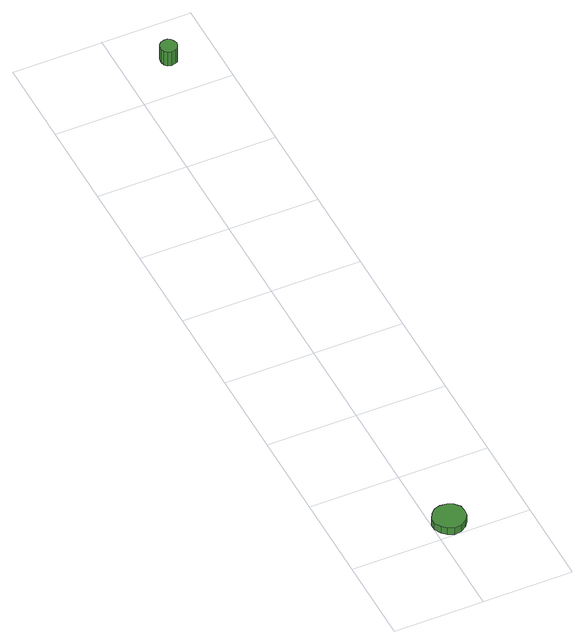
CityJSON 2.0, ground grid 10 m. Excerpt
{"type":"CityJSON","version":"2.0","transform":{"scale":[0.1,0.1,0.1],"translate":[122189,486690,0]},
"CityObjects":{
"tree1":{"type":"SolitaryVegetationObject","attributes":{"function":"something"},"geometry":[{"type":"MultiSurface","lod":"1","boundaries":[[[0,1,2,3,4,5,6,7,8,9,10,11,12,13,14]],[[15,16,17,18,19,20,21,22,23,24,25,26,27,28,29]],[[0,29,28,1]],[[1,28,27,2]],[[2,27,26,3]],[[3,26,25,4]],[[4,25,24,5]],[[5,24,23,6]],[[6,23,22,7]],[[7,22,21,8]],[[8,21,20,9]],[[9,20,19,10]],[[10,19,18,11]],[[11,18,17,12]],[[12,17,16,13]],[[13,16,15,14]],[[14,15,29,0]]]}]},
"tree2":{"type":"SolitaryVegetationObject","attributes":{"function":"something"},"geometry":[{"type":"MultiSurface","lod":"1","boundaries":[[[30,31,32,33,34,35,36,37,38,39,40,41,42,43,44]],[[45,46,47,48,49,50,51,52,53,54,55,56,57,58,59]],[[30,59,58,31]],[[31,58,57,32]],[[32,57,56,33]],[[33,56,55,34]],[[34,55,54,35]],[[35,54,53,36]],[[36,53,52,37]],[[37,52,51,38]],[[38,51,50,39]],[[39,50,49,40]],[[40,49,48,41]],[[41,48,47,42]],[[42,47,46,43]],[[43,46,45,44]],[[44,45,59,30]]]}]}
},
"vertices":[
[36,19,9],[35,27,9],[30,33,9],[24,36,9],[16,37,9],[9,35,9],[4,30,9],[0,23,9],[0,16,9],[4,9,9],[9,4,9],[16,1,9],[24,2,9],[30,6,9],[35,12,9],[35,12,0],[30,6,0],[24,2,0],[16,1,0],[9,4,0],[4,9,0],[0,16,0],[0,23,0],[4,30,0],[9,35,0],[16,37,0],[24,36,0],[30,33,0],[35,27,0],[36,19,0],
[58,745,24],[57,748,24],[55,752,24],[52,754,24],[48,754,24],[44,753,24],[41,750,24],[40,747,24],[40,743,24],[41,739,24],[44,736,24],[48,735,24],[52,736,24],[55,737,24],[57,741,24],[57,741,5],[55,737,5],[52,736,5],[48,735,5],[44,736,5],[41,739,5],[40,743,5],[40,747,5],[41,750,5],[44,753,5],[48,754,5],[52,754,5],[55,752,5],[57,748,5],[58,745,5]
]}
